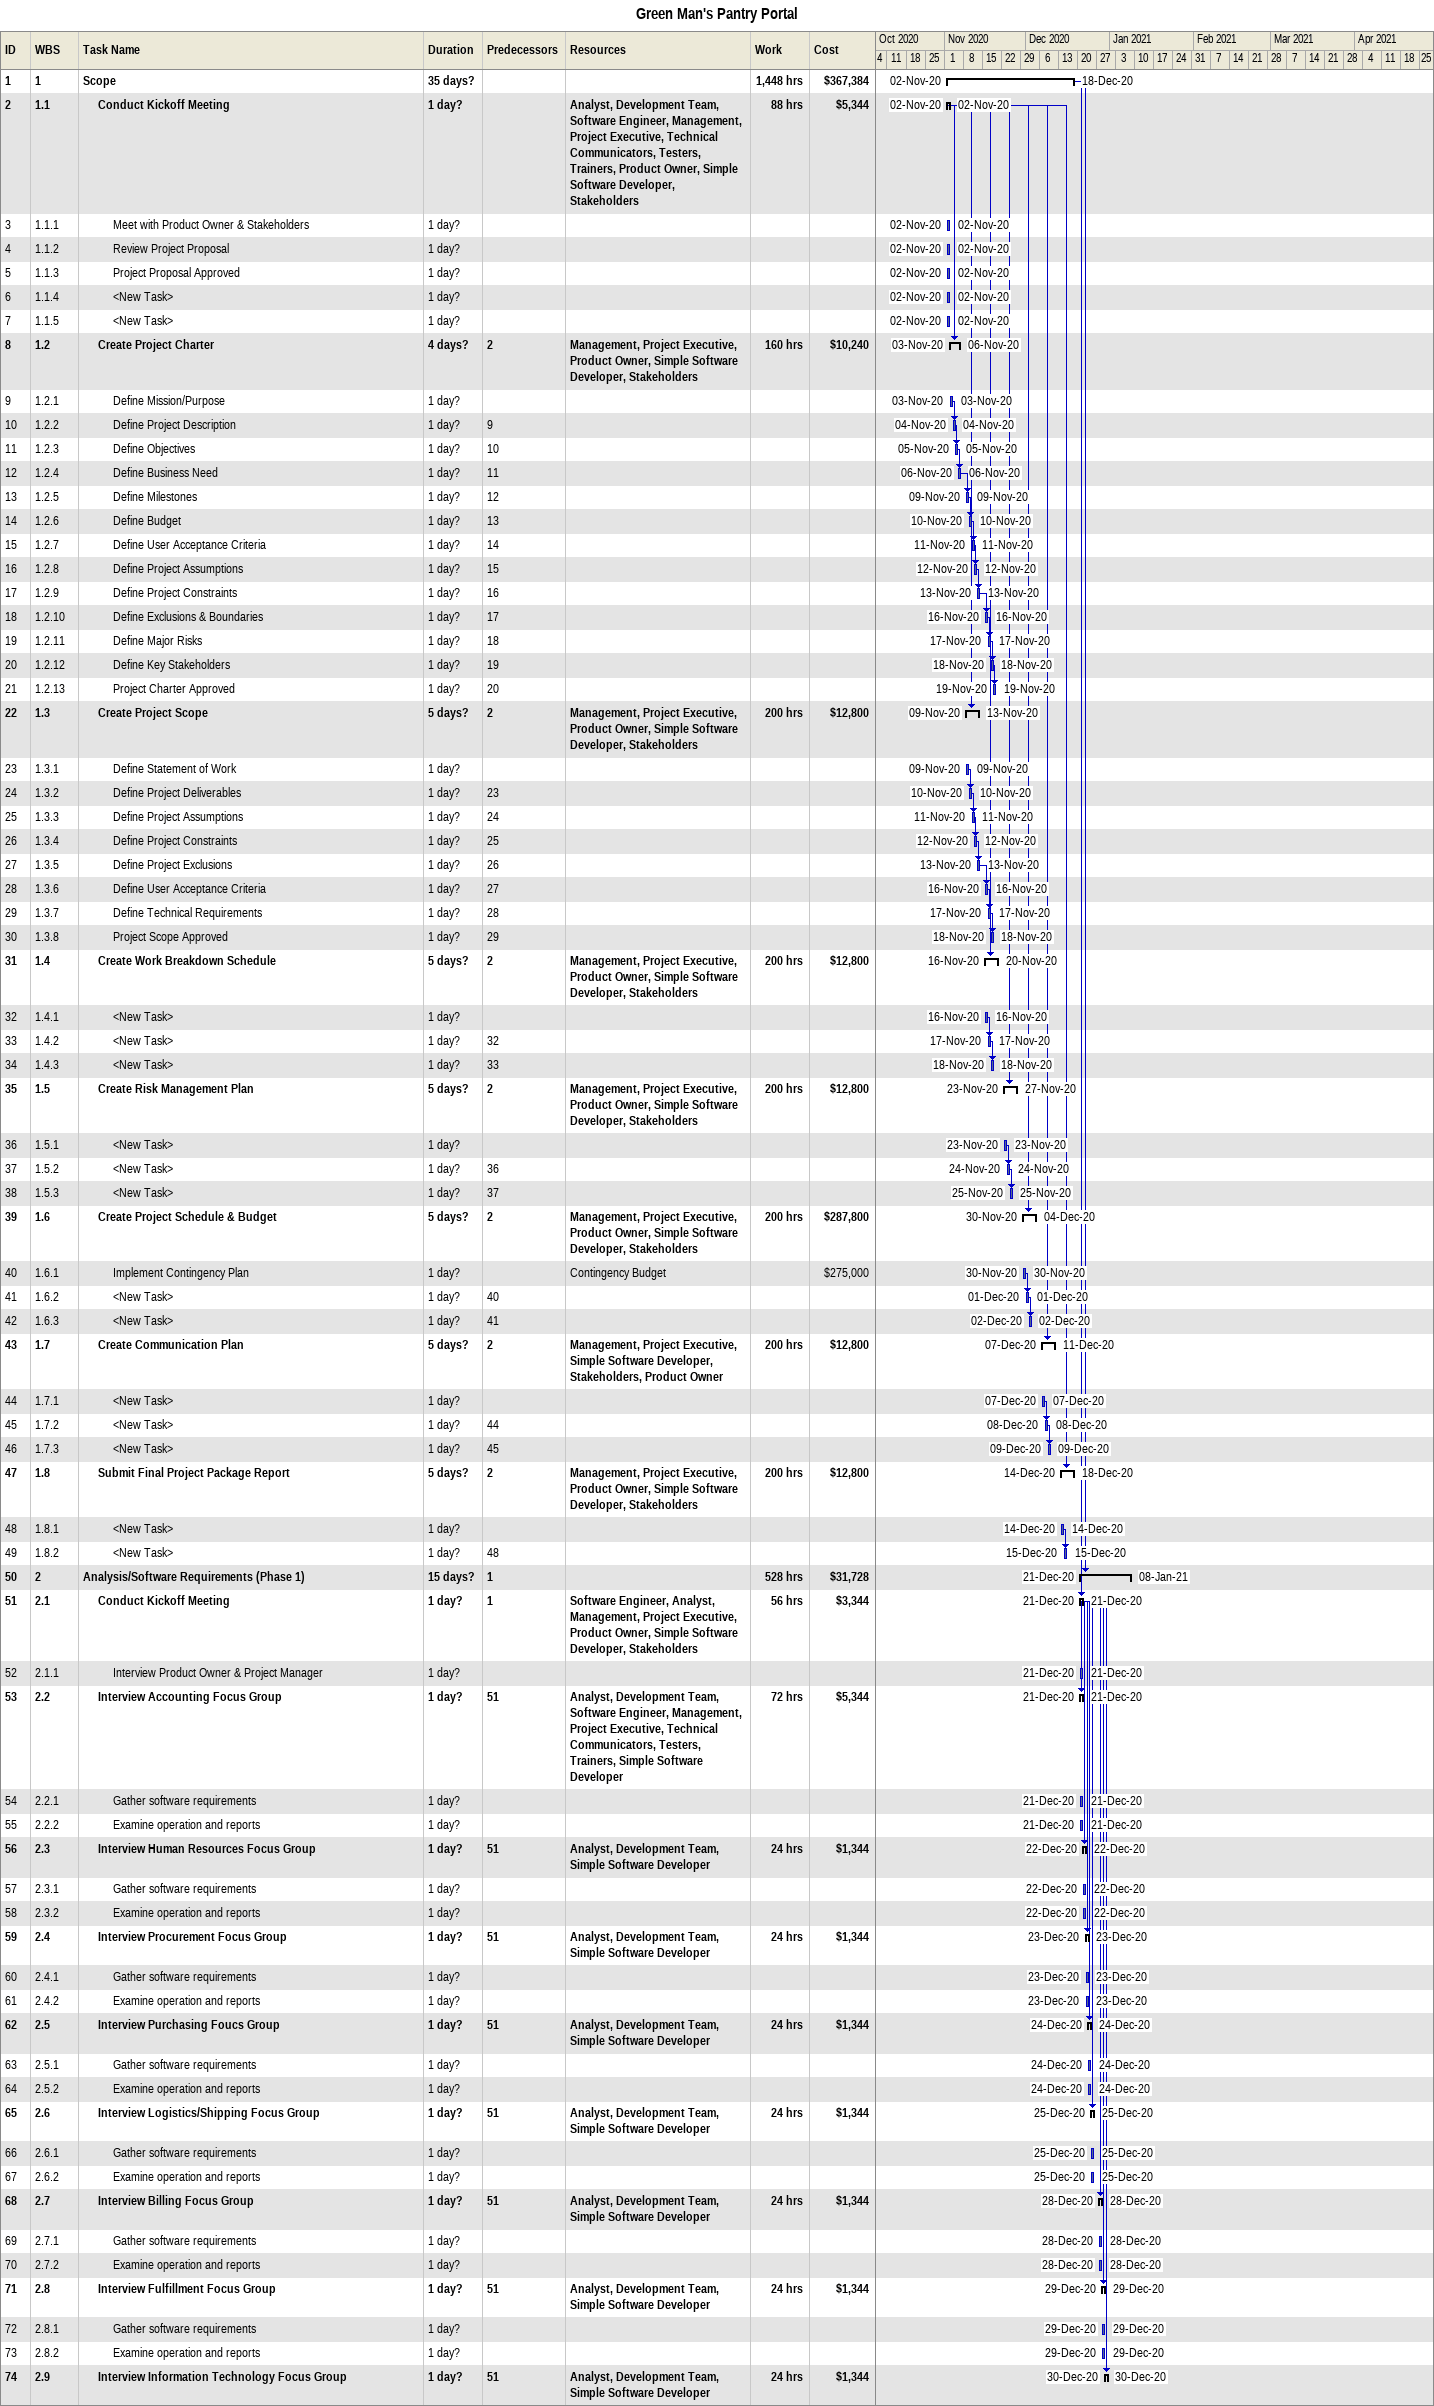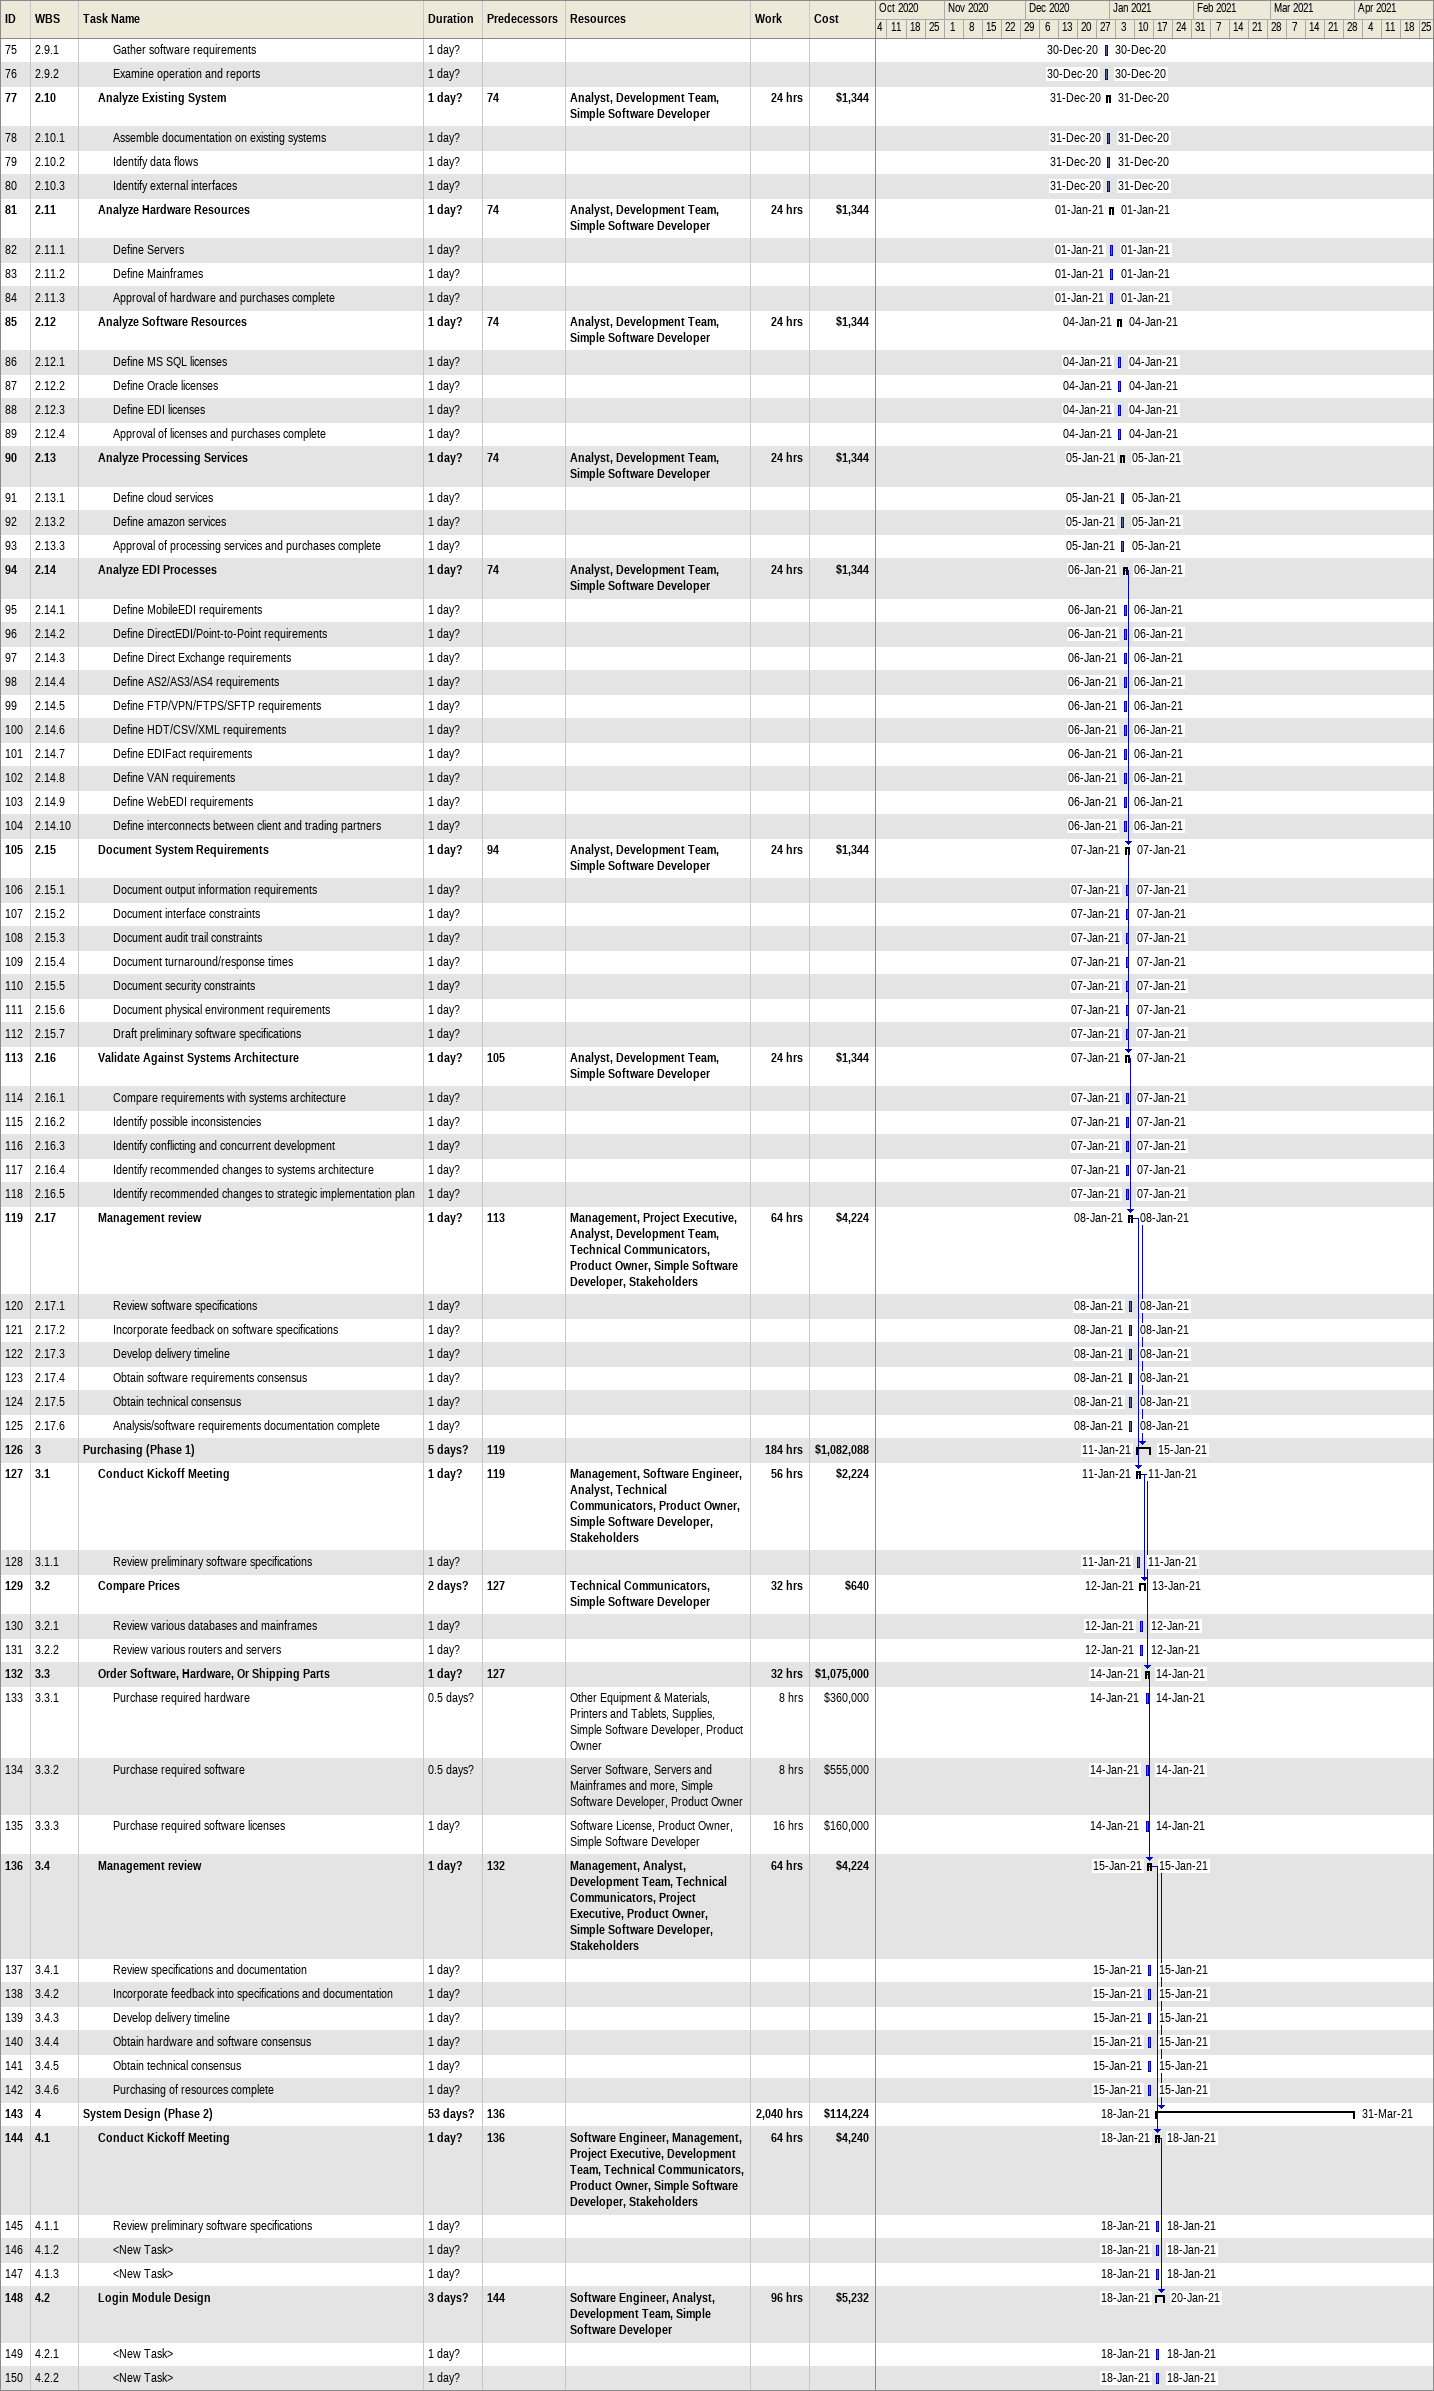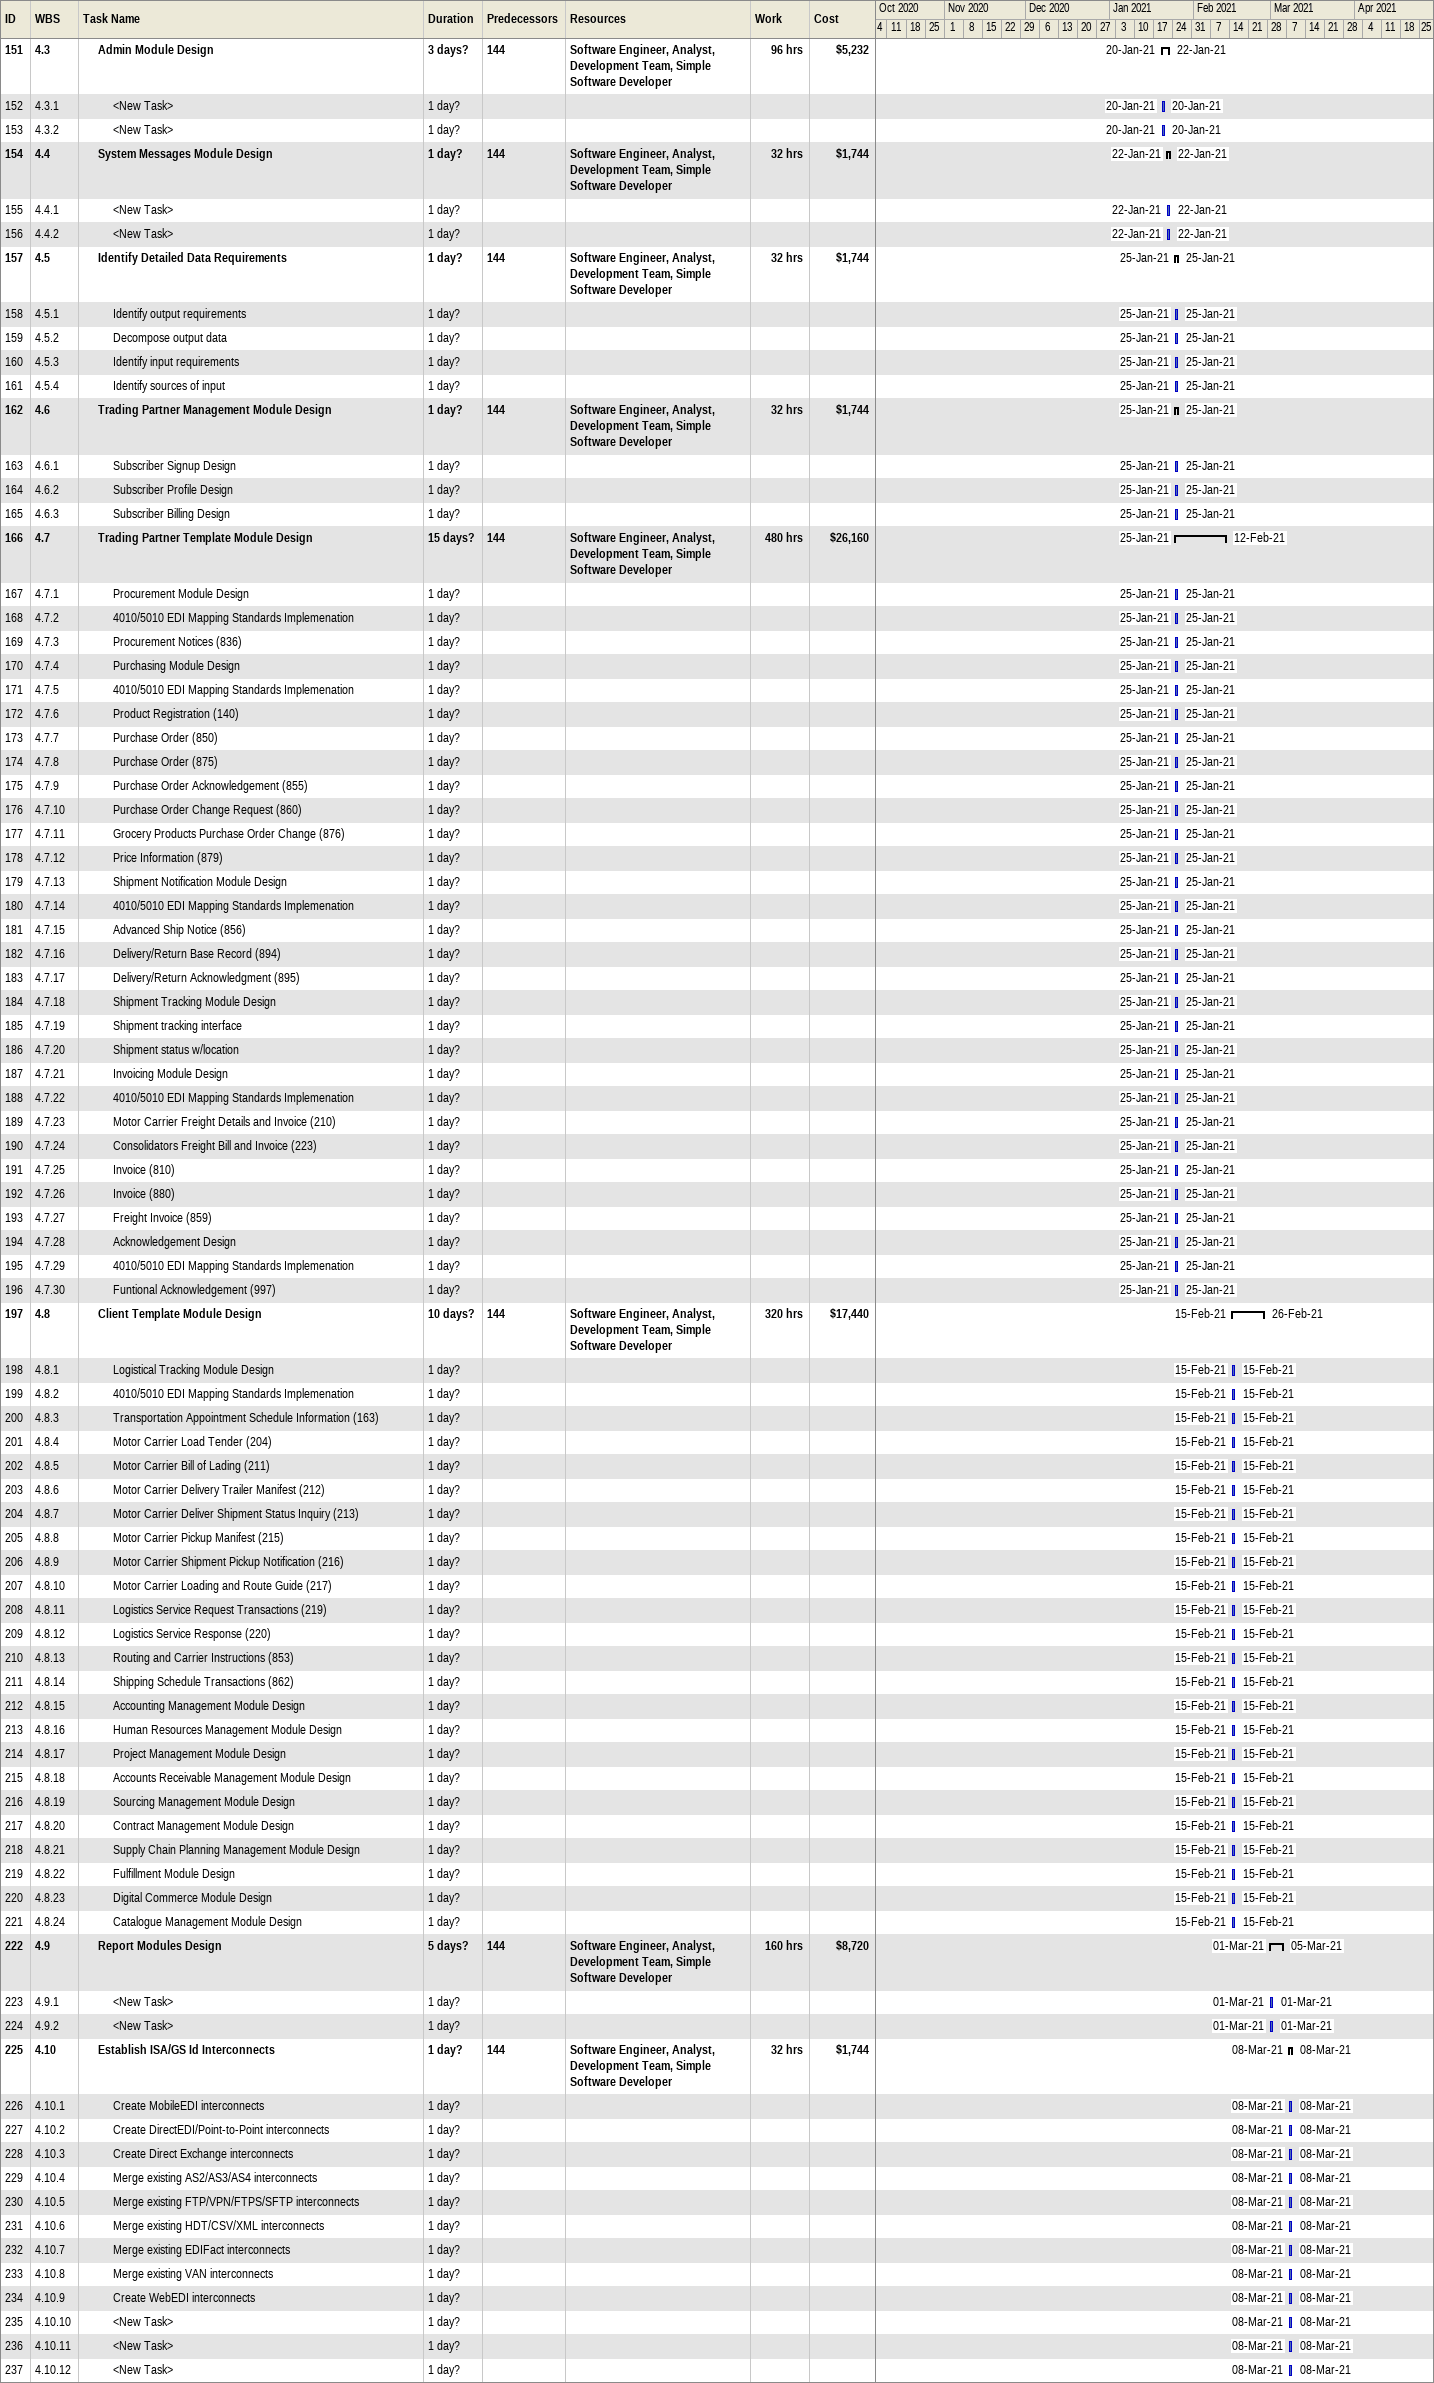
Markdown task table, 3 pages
Green Man's Pantry Portal

| ID | WBS | Task | Duration | Start | Finish | Predecessors | Resources | Work (h) | Cost ($) |
|---|---|---|---|---|---|---|---|---|---|
| 1 | 1 | **Scope** | 35d? | 2020-11-02 | 2020-12-18 |  |  | 1448 | 367384 |
| 2 | 1.1 | **Conduct Kickoff Meeting** | 1d? | 2020-11-02 | 2020-11-02 |  | Analyst, Development Team, Software Engineer, Management, Project Executive, Technical Communicators, Testers, Trainers, Product Owner, Simple Software Developer, Stakeholders | 88 | 5344 |
| 3 | 1.1.1 | Meet with Product Owner & Stakeholders | 1d? | 2020-11-02 | 2020-11-02 |  |  |  |  |
| 4 | 1.1.2 | Review Project Proposal | 1d? | 2020-11-02 | 2020-11-02 |  |  |  |  |
| 5 | 1.1.3 | Project Proposal Approved | 1d? | 2020-11-02 | 2020-11-02 |  |  |  |  |
| 6 | 1.1.4 | <New Task> | 1d? | 2020-11-02 | 2020-11-02 |  |  |  |  |
| 7 | 1.1.5 | <New Task> | 1d? | 2020-11-02 | 2020-11-02 |  |  |  |  |
| 8 | 1.2 | **Create Project Charter** | 4d? | 2020-11-03 | 2020-11-06 | 2 | Management, Project Executive, Product Owner, Simple Software Developer, Stakeholders | 160 | 10240 |
| 9 | 1.2.1 | Define Mission/Purpose | 1d? | 2020-11-03 | 2020-11-03 |  |  |  |  |
| 10 | 1.2.2 | Define Project Description | 1d? | 2020-11-04 | 2020-11-04 | 9 |  |  |  |
| 11 | 1.2.3 | Define Objectives | 1d? | 2020-11-05 | 2020-11-05 | 10 |  |  |  |
| 12 | 1.2.4 | Define Business Need | 1d? | 2020-11-06 | 2020-11-06 | 11 |  |  |  |
| 13 | 1.2.5 | Define Milestones | 1d? | 2020-11-09 | 2020-11-09 | 12 |  |  |  |
| 14 | 1.2.6 | Define Budget | 1d? | 2020-11-10 | 2020-11-10 | 13 |  |  |  |
| 15 | 1.2.7 | Define User Acceptance Criteria | 1d? | 2020-11-11 | 2020-11-11 | 14 |  |  |  |
| 16 | 1.2.8 | Define Project Assumptions | 1d? | 2020-11-12 | 2020-11-12 | 15 |  |  |  |
| 17 | 1.2.9 | Define Project Constraints | 1d? | 2020-11-13 | 2020-11-13 | 16 |  |  |  |
| 18 | 1.2.10 | Define Exclusions & Boundaries | 1d? | 2020-11-16 | 2020-11-16 | 17 |  |  |  |
| 19 | 1.2.11 | Define Major Risks | 1d? | 2020-11-17 | 2020-11-17 | 18 |  |  |  |
| 20 | 1.2.12 | Define Key Stakeholders | 1d? | 2020-11-18 | 2020-11-18 | 19 |  |  |  |
| 21 | 1.2.13 | Project Charter Approved | 1d? | 2020-11-19 | 2020-11-19 | 20 |  |  |  |
| 22 | 1.3 | **Create Project Scope** | 5d? | 2020-11-09 | 2020-11-13 | 2 | Management, Project Executive, Product Owner, Simple Software Developer, Stakeholders | 200 | 12800 |
| 23 | 1.3.1 | Define Statement of Work | 1d? | 2020-11-09 | 2020-11-09 |  |  |  |  |
| 24 | 1.3.2 | Define Project Deliverables | 1d? | 2020-11-10 | 2020-11-10 | 23 |  |  |  |
| 25 | 1.3.3 | Define Project Assumptions | 1d? | 2020-11-11 | 2020-11-11 | 24 |  |  |  |
| 26 | 1.3.4 | Define Project Constraints | 1d? | 2020-11-12 | 2020-11-12 | 25 |  |  |  |
| 27 | 1.3.5 | Define Project Exclusions | 1d? | 2020-11-13 | 2020-11-13 | 26 |  |  |  |
| 28 | 1.3.6 | Define User Acceptance Criteria | 1d? | 2020-11-16 | 2020-11-16 | 27 |  |  |  |
| 29 | 1.3.7 | Define Technical Requirements | 1d? | 2020-11-17 | 2020-11-17 | 28 |  |  |  |
| 30 | 1.3.8 | Project Scope Approved | 1d? | 2020-11-18 | 2020-11-18 | 29 |  |  |  |
| 31 | 1.4 | **Create Work Breakdown Schedule** | 5d? | 2020-11-16 | 2020-11-20 | 2 | Management, Project Executive, Product Owner, Simple Software Developer, Stakeholders | 200 | 12800 |
| 32 | 1.4.1 | <New Task> | 1d? | 2020-11-16 | 2020-11-16 |  |  |  |  |
| 33 | 1.4.2 | <New Task> | 1d? | 2020-11-17 | 2020-11-17 | 32 |  |  |  |
| 34 | 1.4.3 | <New Task> | 1d? | 2020-11-18 | 2020-11-18 | 33 |  |  |  |
| 35 | 1.5 | **Create Risk Management Plan** | 5d? | 2020-11-23 | 2020-11-27 | 2 | Management, Project Executive, Product Owner, Simple Software Developer, Stakeholders | 200 | 12800 |
| 36 | 1.5.1 | <New Task> | 1d? | 2020-11-23 | 2020-11-23 |  |  |  |  |
| 37 | 1.5.2 | <New Task> | 1d? | 2020-11-24 | 2020-11-24 | 36 |  |  |  |
| 38 | 1.5.3 | <New Task> | 1d? | 2020-11-25 | 2020-11-25 | 37 |  |  |  |
| 39 | 1.6 | **Create Project Schedule & Budget** | 5d? | 2020-11-30 | 2020-12-04 | 2 | Management, Project Executive, Product Owner, Simple Software Developer, Stakeholders | 200 | 287800 |
| 40 | 1.6.1 | Implement Contingency Plan | 1d? | 2020-11-30 | 2020-11-30 |  | Contingency Budget |  | 275000 |
| 41 | 1.6.2 | <New Task> | 1d? | 2020-12-01 | 2020-12-01 | 40 |  |  |  |
| 42 | 1.6.3 | <New Task> | 1d? | 2020-12-02 | 2020-12-02 | 41 |  |  |  |
| 43 | 1.7 | **Create Communication Plan** | 5d? | 2020-12-07 | 2020-12-11 | 2 | Management, Project Executive, Simple Software Developer, Stakeholders, Product Owner | 200 | 12800 |
| 44 | 1.7.1 | <New Task> | 1d? | 2020-12-07 | 2020-12-07 |  |  |  |  |
| 45 | 1.7.2 | <New Task> | 1d? | 2020-12-08 | 2020-12-08 | 44 |  |  |  |
| 46 | 1.7.3 | <New Task> | 1d? | 2020-12-09 | 2020-12-09 | 45 |  |  |  |
| 47 | 1.8 | **Submit Final Project Package Report** | 5d? | 2020-12-14 | 2020-12-18 | 2 | Management, Project Executive, Product Owner, Simple Software Developer, Stakeholders | 200 | 12800 |
| 48 | 1.8.1 | <New Task> | 1d? | 2020-12-14 | 2020-12-14 |  |  |  |  |
| 49 | 1.8.2 | <New Task> | 1d? | 2020-12-15 | 2020-12-15 | 48 |  |  |  |
| 50 | 2 | **Analysis/Software Requirements (Phase 1)** | 15d? | 2020-12-21 | 2021-01-08 | 1 |  | 528 | 31728 |
| 51 | 2.1 | **Conduct Kickoff Meeting** | 1d? | 2020-12-21 | 2020-12-21 | 1 | Software Engineer, Analyst, Management, Project Executive, Product Owner, Simple Software Developer, Stakeholders | 56 | 3344 |
| 52 | 2.1.1 | Interview Product Owner & Project Manager | 1d? | 2020-12-21 | 2020-12-21 |  |  |  |  |
| 53 | 2.2 | **Interview Accounting Focus Group** | 1d? | 2020-12-21 | 2020-12-21 | 51 | Analyst, Development Team, Software Engineer, Management, Project Executive, Technical Communicators, Testers, Trainers, Simple Software Developer | 72 | 5344 |
| 54 | 2.2.1 | Gather software requirements | 1d? | 2020-12-21 | 2020-12-21 |  |  |  |  |
| 55 | 2.2.2 | Examine operation and reports | 1d? | 2020-12-21 | 2020-12-21 |  |  |  |  |
| 56 | 2.3 | **Interview Human Resources Focus Group** | 1d? | 2020-12-22 | 2020-12-22 | 51 | Analyst, Development Team, Simple Software Developer | 24 | 1344 |
| 57 | 2.3.1 | Gather software requirements | 1d? | 2020-12-22 | 2020-12-22 |  |  |  |  |
| 58 | 2.3.2 | Examine operation and reports | 1d? | 2020-12-22 | 2020-12-22 |  |  |  |  |
| 59 | 2.4 | **Interview Procurement Focus Group** | 1d? | 2020-12-23 | 2020-12-23 | 51 | Analyst, Development Team, Simple Software Developer | 24 | 1344 |
| 60 | 2.4.1 | Gather software requirements | 1d? | 2020-12-23 | 2020-12-23 |  |  |  |  |
| 61 | 2.4.2 | Examine operation and reports | 1d? | 2020-12-23 | 2020-12-23 |  |  |  |  |
| 62 | 2.5 | **Interview Purchasing Foucs Group** | 1d? | 2020-12-24 | 2020-12-24 | 51 | Analyst, Development Team, Simple Software Developer | 24 | 1344 |
| 63 | 2.5.1 | Gather software requirements | 1d? | 2020-12-24 | 2020-12-24 |  |  |  |  |
| 64 | 2.5.2 | Examine operation and reports | 1d? | 2020-12-24 | 2020-12-24 |  |  |  |  |
| 65 | 2.6 | **Interview Logistics/Shipping Focus Group** | 1d? | 2020-12-25 | 2020-12-25 | 51 | Analyst, Development Team, Simple Software Developer | 24 | 1344 |
| 66 | 2.6.1 | Gather software requirements | 1d? | 2020-12-25 | 2020-12-25 |  |  |  |  |
| 67 | 2.6.2 | Examine operation and reports | 1d? | 2020-12-25 | 2020-12-25 |  |  |  |  |
| 68 | 2.7 | **Interview Billing Focus Group** | 1d? | 2020-12-28 | 2020-12-28 | 51 | Analyst, Development Team, Simple Software Developer | 24 | 1344 |
| 69 | 2.7.1 | Gather software requirements | 1d? | 2020-12-28 | 2020-12-28 |  |  |  |  |
| 70 | 2.7.2 | Examine operation and reports | 1d? | 2020-12-28 | 2020-12-28 |  |  |  |  |
| 71 | 2.8 | **Interview Fulfillment Focus Group** | 1d? | 2020-12-29 | 2020-12-29 | 51 | Analyst, Development Team, Simple Software Developer | 24 | 1344 |
| 72 | 2.8.1 | Gather software requirements | 1d? | 2020-12-29 | 2020-12-29 |  |  |  |  |
| 73 | 2.8.2 | Examine operation and reports | 1d? | 2020-12-29 | 2020-12-29 |  |  |  |  |
| 74 | 2.9 | **Interview Information Technology Focus Group** | 1d? | 2020-12-30 | 2020-12-30 | 51 | Analyst, Development Team, Simple Software Developer | 24 | 1344 |
| 75 | 2.9.1 | Gather software requirements | 1d? | 2020-12-30 | 2020-12-30 |  |  |  |  |
| 76 | 2.9.2 | Examine operation and reports | 1d? | 2020-12-30 | 2020-12-30 |  |  |  |  |
| 77 | 2.10 | **Analyze Existing System** | 1d? | 2020-12-31 | 2020-12-31 | 74 | Analyst, Development Team, Simple Software Developer | 24 | 1344 |
| 78 | 2.10.1 | Assemble documentation on existing systems | 1d? | 2020-12-31 | 2020-12-31 |  |  |  |  |
| 79 | 2.10.2 | Identify data flows | 1d? | 2020-12-31 | 2020-12-31 |  |  |  |  |
| 80 | 2.10.3 | Identify external interfaces | 1d? | 2020-12-31 | 2020-12-31 |  |  |  |  |
| 81 | 2.11 | **Analyze Hardware Resources** | 1d? | 2021-01-01 | 2021-01-01 | 74 | Analyst, Development Team, Simple Software Developer | 24 | 1344 |
| 82 | 2.11.1 | Define Servers | 1d? | 2021-01-01 | 2021-01-01 |  |  |  |  |
| 83 | 2.11.2 | Define Mainframes | 1d? | 2021-01-01 | 2021-01-01 |  |  |  |  |
| 84 | 2.11.3 | Approval of hardware and purchases complete | 1d? | 2021-01-01 | 2021-01-01 |  |  |  |  |
| 85 | 2.12 | **Analyze Software Resources** | 1d? | 2021-01-04 | 2021-01-04 | 74 | Analyst, Development Team, Simple Software Developer | 24 | 1344 |
| 86 | 2.12.1 | Define MS SQL licenses | 1d? | 2021-01-04 | 2021-01-04 |  |  |  |  |
| 87 | 2.12.2 | Define Oracle licenses | 1d? | 2021-01-04 | 2021-01-04 |  |  |  |  |
| 88 | 2.12.3 | Define EDI licenses | 1d? | 2021-01-04 | 2021-01-04 |  |  |  |  |
| 89 | 2.12.4 | Approval of licenses and purchases complete | 1d? | 2021-01-04 | 2021-01-04 |  |  |  |  |
| 90 | 2.13 | **Analyze Processing Services** | 1d? | 2021-01-05 | 2021-01-05 | 74 | Analyst, Development Team, Simple Software Developer | 24 | 1344 |
| 91 | 2.13.1 | Define cloud services | 1d? | 2021-01-05 | 2021-01-05 |  |  |  |  |
| 92 | 2.13.2 | Define amazon services | 1d? | 2021-01-05 | 2021-01-05 |  |  |  |  |
| 93 | 2.13.3 | Approval of processing services and purchases complete | 1d? | 2021-01-05 | 2021-01-05 |  |  |  |  |
| 94 | 2.14 | **Analyze EDI Processes** | 1d? | 2021-01-06 | 2021-01-06 | 74 | Analyst, Development Team, Simple Software Developer | 24 | 1344 |
| 95 | 2.14.1 | Define MobileEDI requirements | 1d? | 2021-01-06 | 2021-01-06 |  |  |  |  |
| 96 | 2.14.2 | Define DirectEDI/Point-to-Point requirements | 1d? | 2021-01-06 | 2021-01-06 |  |  |  |  |
| 97 | 2.14.3 | Define Direct Exchange requirements | 1d? | 2021-01-06 | 2021-01-06 |  |  |  |  |
| 98 | 2.14.4 | Define AS2/AS3/AS4 requirements | 1d? | 2021-01-06 | 2021-01-06 |  |  |  |  |
| 99 | 2.14.5 | Define FTP/VPN/FTPS/SFTP requirements | 1d? | 2021-01-06 | 2021-01-06 |  |  |  |  |
| 100 | 2.14.6 | Define HDT/CSV/XML requirements | 1d? | 2021-01-06 | 2021-01-06 |  |  |  |  |
| 101 | 2.14.7 | Define EDIFact requirements | 1d? | 2021-01-06 | 2021-01-06 |  |  |  |  |
| 102 | 2.14.8 | Define VAN requirements | 1d? | 2021-01-06 | 2021-01-06 |  |  |  |  |
| 103 | 2.14.9 | Define WebEDI requirements | 1d? | 2021-01-06 | 2021-01-06 |  |  |  |  |
| 104 | 2.14.10 | Define interconnects between client and trading partners | 1d? | 2021-01-06 | 2021-01-06 |  |  |  |  |
| 105 | 2.15 | **Document System Requirements** | 1d? | 2021-01-07 | 2021-01-07 | 94 | Analyst, Development Team, Simple Software Developer | 24 | 1344 |
| 106 | 2.15.1 | Document output information requirements | 1d? | 2021-01-07 | 2021-01-07 |  |  |  |  |
| 107 | 2.15.2 | Document interface constraints | 1d? | 2021-01-07 | 2021-01-07 |  |  |  |  |
| 108 | 2.15.3 | Document audit trail constraints | 1d? | 2021-01-07 | 2021-01-07 |  |  |  |  |
| 109 | 2.15.4 | Document turnaround/response times | 1d? | 2021-01-07 | 2021-01-07 |  |  |  |  |
| 110 | 2.15.5 | Document security constraints | 1d? | 2021-01-07 | 2021-01-07 |  |  |  |  |
| 111 | 2.15.6 | Document physical environment requirements | 1d? | 2021-01-07 | 2021-01-07 |  |  |  |  |
| 112 | 2.15.7 | Draft preliminary software specifications | 1d? | 2021-01-07 | 2021-01-07 |  |  |  |  |
| 113 | 2.16 | **Validate Against Systems Architecture** | 1d? | 2021-01-07 | 2021-01-07 | 105 | Analyst, Development Team, Simple Software Developer | 24 | 1344 |
| 114 | 2.16.1 | Compare requirements with systems architecture | 1d? | 2021-01-07 | 2021-01-07 |  |  |  |  |
| 115 | 2.16.2 | Identify possible inconsistencies | 1d? | 2021-01-07 | 2021-01-07 |  |  |  |  |
| 116 | 2.16.3 | Identify conflicting and concurrent development | 1d? | 2021-01-07 | 2021-01-07 |  |  |  |  |
| 117 | 2.16.4 | Identify recommended changes to systems architecture | 1d? | 2021-01-07 | 2021-01-07 |  |  |  |  |
| 118 | 2.16.5 | Identify recommended changes to strategic implementation plan | 1d? | 2021-01-07 | 2021-01-07 |  |  |  |  |
| 119 | 2.17 | **Management review** | 1d? | 2021-01-08 | 2021-01-08 | 113 | Management, Project Executive, Analyst, Development Team, Technical Communicators, Product Owner, Simple Software Developer, Stakeholders | 64 | 4224 |
| 120 | 2.17.1 | Review software specifications | 1d? | 2021-01-08 | 2021-01-08 |  |  |  |  |
| 121 | 2.17.2 | Incorporate feedback on software specifications | 1d? | 2021-01-08 | 2021-01-08 |  |  |  |  |
| 122 | 2.17.3 | Develop delivery timeline | 1d? | 2021-01-08 | 2021-01-08 |  |  |  |  |
| 123 | 2.17.4 | Obtain software requirements consensus | 1d? | 2021-01-08 | 2021-01-08 |  |  |  |  |
| 124 | 2.17.5 | Obtain technical consensus | 1d? | 2021-01-08 | 2021-01-08 |  |  |  |  |
| 125 | 2.17.6 | Analysis/software requirements documentation complete | 1d? | 2021-01-08 | 2021-01-08 |  |  |  |  |
| 126 | 3 | **Purchasing (Phase 1)** | 5d? | 2021-01-11 | 2021-01-15 | 119 |  | 184 | 1082088 |
| 127 | 3.1 | **Conduct Kickoff Meeting** | 1d? | 2021-01-11 | 2021-01-11 | 119 | Management, Software Engineer, Analyst, Technical Communicators, Product Owner, Simple Software Developer, Stakeholders | 56 | 2224 |
| 128 | 3.1.1 | Review preliminary software specifications | 1d? | 2021-01-11 | 2021-01-11 |  |  |  |  |
| 129 | 3.2 | **Compare Prices** | 2d? | 2021-01-12 | 2021-01-13 | 127 | Technical Communicators, Simple Software Developer | 32 | 640 |
| 130 | 3.2.1 | Review various databases and mainframes | 1d? | 2021-01-12 | 2021-01-12 |  |  |  |  |
| 131 | 3.2.2 | Review various routers and servers | 1d? | 2021-01-12 | 2021-01-12 |  |  |  |  |
| 132 | 3.3 | **Order Software, Hardware, Or Shipping Parts** | 1d? | 2021-01-14 | 2021-01-14 | 127 |  | 32 | 1075000 |
| 133 | 3.3.1 | Purchase required hardware | 0.5d? | 2021-01-14 | 2021-01-14 |  | Other Equipment & Materials, Printers and Tablets, Supplies, Simple Software Developer, Product Owner | 8 | 360000 |
| 134 | 3.3.2 | Purchase required software | 0.5d? | 2021-01-14 | 2021-01-14 |  | Server Software, Servers and Mainframes and more, Simple Software Developer, Product Owner | 8 | 555000 |
| 135 | 3.3.3 | Purchase required software licenses | 1d? | 2021-01-14 | 2021-01-14 |  | Software License, Product Owner, Simple Software Developer | 16 | 160000 |
| 136 | 3.4 | **Management review** | 1d? | 2021-01-15 | 2021-01-15 | 132 | Management, Analyst, Development Team, Technical Communicators, Project Executive, Product Owner, Simple Software Developer, Stakeholders | 64 | 4224 |
| 137 | 3.4.1 | Review specifications and documentation | 1d? | 2021-01-15 | 2021-01-15 |  |  |  |  |
| 138 | 3.4.2 | Incorporate feedback into specifications and documentation | 1d? | 2021-01-15 | 2021-01-15 |  |  |  |  |
| 139 | 3.4.3 | Develop delivery timeline | 1d? | 2021-01-15 | 2021-01-15 |  |  |  |  |
| 140 | 3.4.4 | Obtain hardware and software consensus | 1d? | 2021-01-15 | 2021-01-15 |  |  |  |  |
| 141 | 3.4.5 | Obtain technical consensus | 1d? | 2021-01-15 | 2021-01-15 |  |  |  |  |
| 142 | 3.4.6 | Purchasing of resources complete | 1d? | 2021-01-15 | 2021-01-15 |  |  |  |  |
| 143 | 4 | **System Design (Phase 2)** | 53d? | 2021-01-18 | 2021-03-31 | 136 |  | 2040 | 114224 |
| 144 | 4.1 | **Conduct Kickoff Meeting** | 1d? | 2021-01-18 | 2021-01-18 | 136 | Software Engineer, Management, Project Executive, Development Team, Technical Communicators, Product Owner, Simple Software Developer, Stakeholders | 64 | 4240 |
| 145 | 4.1.1 | Review preliminary software specifications | 1d? | 2021-01-18 | 2021-01-18 |  |  |  |  |
| 146 | 4.1.2 | <New Task> | 1d? | 2021-01-18 | 2021-01-18 |  |  |  |  |
| 147 | 4.1.3 | <New Task> | 1d? | 2021-01-18 | 2021-01-18 |  |  |  |  |
| 148 | 4.2 | **Login Module Design** | 3d? | 2021-01-18 | 2021-01-20 | 144 | Software Engineer, Analyst, Development Team, Simple Software Developer | 96 | 5232 |
| 149 | 4.2.1 | <New Task> | 1d? | 2021-01-18 | 2021-01-18 |  |  |  |  |
| 150 | 4.2.2 | <New Task> | 1d? | 2021-01-18 | 2021-01-18 |  |  |  |  |
| 151 | 4.3 | **Admin Module Design** | 3d? | 2021-01-20 | 2021-01-22 | 144 | Software Engineer, Analyst, Development Team, Simple Software Developer | 96 | 5232 |
| 152 | 4.3.1 | <New Task> | 1d? | 2021-01-20 | 2021-01-20 |  |  |  |  |
| 153 | 4.3.2 | <New Task> | 1d? | 2021-01-20 | 2021-01-20 |  |  |  |  |
| 154 | 4.4 | **System Messages Module Design** | 1d? | 2021-01-22 | 2021-01-22 | 144 | Software Engineer, Analyst, Development Team, Simple Software Developer | 32 | 1744 |
| 155 | 4.4.1 | <New Task> | 1d? | 2021-01-22 | 2021-01-22 |  |  |  |  |
| 156 | 4.4.2 | <New Task> | 1d? | 2021-01-22 | 2021-01-22 |  |  |  |  |
| 157 | 4.5 | **Identify Detailed Data Requirements** | 1d? | 2021-01-25 | 2021-01-25 | 144 | Software Engineer, Analyst, Development Team, Simple Software Developer | 32 | 1744 |
| 158 | 4.5.1 | Identify output requirements | 1d? | 2021-01-25 | 2021-01-25 |  |  |  |  |
| 159 | 4.5.2 | Decompose output data | 1d? | 2021-01-25 | 2021-01-25 |  |  |  |  |
| 160 | 4.5.3 | Identify input requirements | 1d? | 2021-01-25 | 2021-01-25 |  |  |  |  |
| 161 | 4.5.4 | Identify sources of input | 1d? | 2021-01-25 | 2021-01-25 |  |  |  |  |
| 162 | 4.6 | **Trading Partner Management Module Design** | 1d? | 2021-01-25 | 2021-01-25 | 144 | Software Engineer, Analyst, Development Team, Simple Software Developer | 32 | 1744 |
| 163 | 4.6.1 | Subscriber Signup Design | 1d? | 2021-01-25 | 2021-01-25 |  |  |  |  |
| 164 | 4.6.2 | Subscriber Profile Design | 1d? | 2021-01-25 | 2021-01-25 |  |  |  |  |
| 165 | 4.6.3 | Subscriber Billing Design | 1d? | 2021-01-25 | 2021-01-25 |  |  |  |  |
| 166 | 4.7 | **Trading Partner Template Module Design** | 15d? | 2021-01-25 | 2021-02-12 | 144 | Software Engineer, Analyst, Development Team, Simple Software Developer | 480 | 26160 |
| 167 | 4.7.1 | Procurement Module Design | 1d? | 2021-01-25 | 2021-01-25 |  |  |  |  |
| 168 | 4.7.2 | 4010/5010 EDI Mapping Standards Implemenation | 1d? | 2021-01-25 | 2021-01-25 |  |  |  |  |
| 169 | 4.7.3 | Procurement Notices (836) | 1d? | 2021-01-25 | 2021-01-25 |  |  |  |  |
| 170 | 4.7.4 | Purchasing Module Design | 1d? | 2021-01-25 | 2021-01-25 |  |  |  |  |
| 171 | 4.7.5 | 4010/5010 EDI Mapping Standards Implemenation | 1d? | 2021-01-25 | 2021-01-25 |  |  |  |  |
| 172 | 4.7.6 | Product Registration (140) | 1d? | 2021-01-25 | 2021-01-25 |  |  |  |  |
| 173 | 4.7.7 | Purchase Order (850) | 1d? | 2021-01-25 | 2021-01-25 |  |  |  |  |
| 174 | 4.7.8 | Purchase Order (875) | 1d? | 2021-01-25 | 2021-01-25 |  |  |  |  |
| 175 | 4.7.9 | Purchase Order Acknowledgement (855) | 1d? | 2021-01-25 | 2021-01-25 |  |  |  |  |
| 176 | 4.7.10 | Purchase Order Change Request (860) | 1d? | 2021-01-25 | 2021-01-25 |  |  |  |  |
| 177 | 4.7.11 | Grocery Products Purchase Order Change (876) | 1d? | 2021-01-25 | 2021-01-25 |  |  |  |  |
| 178 | 4.7.12 | Price Information (879) | 1d? | 2021-01-25 | 2021-01-25 |  |  |  |  |
| 179 | 4.7.13 | Shipment Notification Module Design | 1d? | 2021-01-25 | 2021-01-25 |  |  |  |  |
| 180 | 4.7.14 | 4010/5010 EDI Mapping Standards Implemenation | 1d? | 2021-01-25 | 2021-01-25 |  |  |  |  |
| 181 | 4.7.15 | Advanced Ship Notice (856) | 1d? | 2021-01-25 | 2021-01-25 |  |  |  |  |
| 182 | 4.7.16 | Delivery/Return Base Record (894) | 1d? | 2021-01-25 | 2021-01-25 |  |  |  |  |
| 183 | 4.7.17 | Delivery/Return Acknowledgment (895) | 1d? | 2021-01-25 | 2021-01-25 |  |  |  |  |
| 184 | 4.7.18 | Shipment Tracking Module Design | 1d? | 2021-01-25 | 2021-01-25 |  |  |  |  |
| 185 | 4.7.19 | Shipment tracking interface | 1d? | 2021-01-25 | 2021-01-25 |  |  |  |  |
| 186 | 4.7.20 | Shipment status w/location | 1d? | 2021-01-25 | 2021-01-25 |  |  |  |  |
| 187 | 4.7.21 | Invoicing Module Design | 1d? | 2021-01-25 | 2021-01-25 |  |  |  |  |
| 188 | 4.7.22 | 4010/5010 EDI Mapping Standards Implemenation | 1d? | 2021-01-25 | 2021-01-25 |  |  |  |  |
| 189 | 4.7.23 | Motor Carrier Freight Details and Invoice (210) | 1d? | 2021-01-25 | 2021-01-25 |  |  |  |  |
| 190 | 4.7.24 | Consolidators Freight Bill and Invoice (223) | 1d? | 2021-01-25 | 2021-01-25 |  |  |  |  |
| 191 | 4.7.25 | Invoice (810) | 1d? | 2021-01-25 | 2021-01-25 |  |  |  |  |
| 192 | 4.7.26 | Invoice (880) | 1d? | 2021-01-25 | 2021-01-25 |  |  |  |  |
| 193 | 4.7.27 | Freight Invoice (859) | 1d? | 2021-01-25 | 2021-01-25 |  |  |  |  |
| 194 | 4.7.28 | Acknowledgement Design | 1d? | 2021-01-25 | 2021-01-25 |  |  |  |  |
| 195 | 4.7.29 | 4010/5010 EDI Mapping Standards Implemenation | 1d? | 2021-01-25 | 2021-01-25 |  |  |  |  |
| 196 | 4.7.30 | Funtional Acknowledgement (997) | 1d? | 2021-01-25 | 2021-01-25 |  |  |  |  |
| 197 | 4.8 | **Client Template Module Design** | 10d? | 2021-02-15 | 2021-02-26 | 144 | Software Engineer, Analyst, Development Team, Simple Software Developer | 320 | 17440 |
| 198 | 4.8.1 | Logistical Tracking Module Design | 1d? | 2021-02-15 | 2021-02-15 |  |  |  |  |
| 199 | 4.8.2 | 4010/5010 EDI Mapping Standards Implemenation | 1d? | 2021-02-15 | 2021-02-15 |  |  |  |  |
| 200 | 4.8.3 | Transportation Appointment Schedule Information (163) | 1d? | 2021-02-15 | 2021-02-15 |  |  |  |  |
| 201 | 4.8.4 | Motor Carrier Load Tender (204) | 1d? | 2021-02-15 | 2021-02-15 |  |  |  |  |
| 202 | 4.8.5 | Motor Carrier Bill of Lading (211) | 1d? | 2021-02-15 | 2021-02-15 |  |  |  |  |
| 203 | 4.8.6 | Motor Carrier Delivery Trailer Manifest (212) | 1d? | 2021-02-15 | 2021-02-15 |  |  |  |  |
| 204 | 4.8.7 | Motor Carrier Deliver Shipment Status Inquiry (213) | 1d? | 2021-02-15 | 2021-02-15 |  |  |  |  |
| 205 | 4.8.8 | Motor Carrier Pickup Manifest (215) | 1d? | 2021-02-15 | 2021-02-15 |  |  |  |  |
| 206 | 4.8.9 | Motor Carrier Shipment Pickup Notification (216) | 1d? | 2021-02-15 | 2021-02-15 |  |  |  |  |
| 207 | 4.8.10 | Motor Carrier Loading and Route Guide (217) | 1d? | 2021-02-15 | 2021-02-15 |  |  |  |  |
| 208 | 4.8.11 | Logistics Service Request Transactions (219) | 1d? | 2021-02-15 | 2021-02-15 |  |  |  |  |
| 209 | 4.8.12 | Logistics Service Response (220) | 1d? | 2021-02-15 | 2021-02-15 |  |  |  |  |
| 210 | 4.8.13 | Routing and Carrier Instructions (853) | 1d? | 2021-02-15 | 2021-02-15 |  |  |  |  |
| 211 | 4.8.14 | Shipping Schedule Transactions (862) | 1d? | 2021-02-15 | 2021-02-15 |  |  |  |  |
| 212 | 4.8.15 | Accounting Management Module Design | 1d? | 2021-02-15 | 2021-02-15 |  |  |  |  |
| 213 | 4.8.16 | Human Resources Management Module Design | 1d? | 2021-02-15 | 2021-02-15 |  |  |  |  |
| 214 | 4.8.17 | Project Management Module Design | 1d? | 2021-02-15 | 2021-02-15 |  |  |  |  |
| 215 | 4.8.18 | Accounts Receivable Management Module Design | 1d? | 2021-02-15 | 2021-02-15 |  |  |  |  |
| 216 | 4.8.19 | Sourcing Management Module Design | 1d? | 2021-02-15 | 2021-02-15 |  |  |  |  |
| 217 | 4.8.20 | Contract Management Module Design | 1d? | 2021-02-15 | 2021-02-15 |  |  |  |  |
| 218 | 4.8.21 | Supply Chain Planning Management Module Design | 1d? | 2021-02-15 | 2021-02-15 |  |  |  |  |
| 219 | 4.8.22 | Fulfillment Module Design | 1d? | 2021-02-15 | 2021-02-15 |  |  |  |  |
| 220 | 4.8.23 | Digital Commerce Module Design | 1d? | 2021-02-15 | 2021-02-15 |  |  |  |  |
| 221 | 4.8.24 | Catalogue Management Module Design | 1d? | 2021-02-15 | 2021-02-15 |  |  |  |  |
| 222 | 4.9 | **Report Modules Design** | 5d? | 2021-03-01 | 2021-03-05 | 144 | Software Engineer, Analyst, Development Team, Simple Software Developer | 160 | 8720 |
| 223 | 4.9.1 | <New Task> | 1d? | 2021-03-01 | 2021-03-01 |  |  |  |  |
| 224 | 4.9.2 | <New Task> | 1d? | 2021-03-01 | 2021-03-01 |  |  |  |  |
| 225 | 4.10 | **Establish ISA/GS Id Interconnects** | 1d? | 2021-03-08 | 2021-03-08 | 144 | Software Engineer, Analyst, Development Team, Simple Software Developer | 32 | 1744 |
| 226 | 4.10.1 | Create MobileEDI interconnects | 1d? | 2021-03-08 | 2021-03-08 |  |  |  |  |
| 227 | 4.10.2 | Create DirectEDI/Point-to-Point interconnects | 1d? | 2021-03-08 | 2021-03-08 |  |  |  |  |
| 228 | 4.10.3 | Create Direct Exchange interconnects | 1d? | 2021-03-08 | 2021-03-08 |  |  |  |  |
| 229 | 4.10.4 | Merge existing AS2/AS3/AS4 interconnects | 1d? | 2021-03-08 | 2021-03-08 |  |  |  |  |
| 230 | 4.10.5 | Merge existing FTP/VPN/FTPS/SFTP interconnects | 1d? | 2021-03-08 | 2021-03-08 |  |  |  |  |
| 231 | 4.10.6 | Merge existing HDT/CSV/XML interconnects | 1d? | 2021-03-08 | 2021-03-08 |  |  |  |  |
| 232 | 4.10.7 | Merge existing EDIFact interconnects | 1d? | 2021-03-08 | 2021-03-08 |  |  |  |  |
| 233 | 4.10.8 | Merge existing VAN interconnects | 1d? | 2021-03-08 | 2021-03-08 |  |  |  |  |
| 234 | 4.10.9 | Create WebEDI interconnects | 1d? | 2021-03-08 | 2021-03-08 |  |  |  |  |
| 235 | 4.10.10 | <New Task> | 1d? | 2021-03-08 | 2021-03-08 |  |  |  |  |
| 236 | 4.10.11 | <New Task> | 1d? | 2021-03-08 | 2021-03-08 |  |  |  |  |
| 237 | 4.10.12 | <New Task> | 1d? | 2021-03-08 | 2021-03-08 |  |  |  |  |
